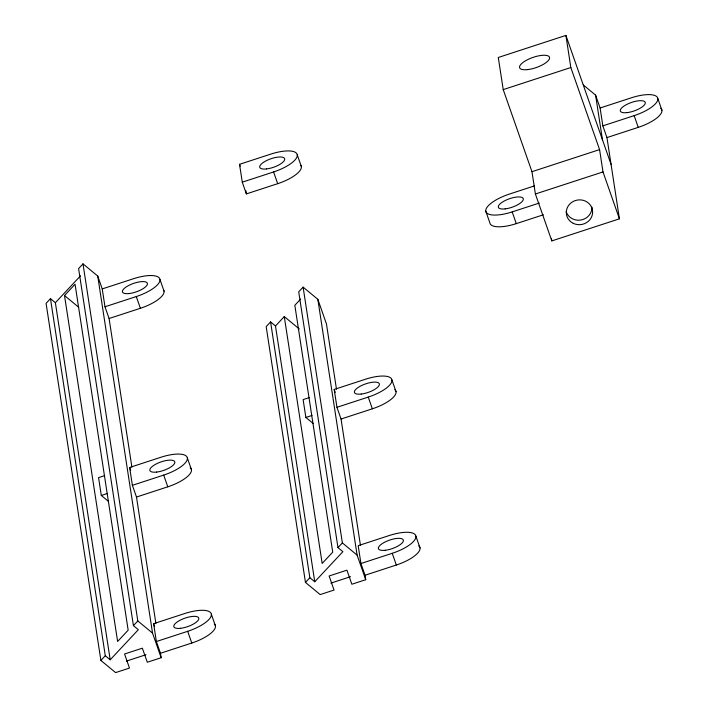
<?xml version="1.0" encoding="UTF-8"?>
<svg xmlns="http://www.w3.org/2000/svg" width="708" height="708" viewBox="0 0 708 708"><rect width="100%" height="100%" fill="white"/><g stroke="black" fill="none" stroke-linecap="round" stroke-linejoin="round"><path stroke-width="1.06" d="M131.9 467.165L109.085 318.503L104.979 306.776L102.235 288.926L97.722 276.031L82.995 263.863L78.597 268.571L133.423 625.642L138.326 629.695L110.2 659.785L55.374 302.714L50.472 298.661L46.073 303.36L100.89 660.44L115.616 672.6L129.484 668.069L124.564 653.997L142.361 648.192L147.291 662.254L161.159 657.723L160.477 653.263L156.371 641.536L153.627 623.686L184.93 613.464A26.391 8.894 -19.3 0 1 211.347 614.217L215.444 625.934M55.374 302.714L80.544 275.793M64.508 295.537L75.057 284.253L128.166 630.173L117.617 641.457L64.508 295.537L78.668 307.237M336.477 389.205L326.45 323.919L317.83 299.298L303.104 287.129L298.714 291.838L337.981 547.629L342.884 551.682L314.759 581.772L275.492 325.981L270.58 321.928L266.181 326.627L305.458 582.418L320.175 594.587L334.052 590.056L329.123 575.985L346.92 570.17L351.849 584.242L365.726 579.71L365.036 575.25L360.93 563.524L358.186 545.673L389.489 535.452A26.391 8.894 -19.3 0 1 415.906 536.195L420.012 547.921M275.492 325.981L284.28 316.573L299.263 328.954M300.688 299.024L294.829 305.29L332.725 552.16L322.175 563.444L284.28 316.573M100.89 660.44L105.288 655.732L50.472 298.661M133.423 625.642L137.812 620.943L82.995 263.863M305.458 582.418L309.847 577.719L270.58 321.928M337.981 547.629L342.371 542.93L303.104 287.129M611.066 164.371L565.904 35.4L498.29 57.481L503.22 89.615L531.965 171.69L535.39 194.001L551.815 240.906L619.42 218.825L606.951 137.591L602.844 125.865L600.11 108.005L595.587 95.111L583.321 84.978M300.962 165.477A26.391 8.894 -19.3 0 1 277.686 183.682L246.384 193.904L242.278 182.177L239.534 164.318L270.837 154.096A26.391 8.894 -19.3 0 1 297.254 154.848L301.36 166.575M503.22 89.615L570.834 67.534L565.904 35.4M242.278 182.177L273.58 171.956A26.391 8.894 -19.3 0 0 297.254 154.848M600.11 108.005L631.412 97.784A26.391 8.894 -19.3 0 1 657.82 98.536L661.927 110.262M102.235 288.926L133.538 278.704A26.391 8.894 -19.3 0 1 159.946 279.456L164.052 291.174M602.844 125.865L634.147 115.643A26.391 8.894 -19.3 0 0 657.82 98.536M606.951 137.591L638.253 127.36A26.391 8.894 -19.3 0 0 660.714 108.227M104.979 306.776L136.281 296.555A26.391 8.894 -19.3 0 0 159.946 279.456M531.965 171.69L599.579 149.609L570.834 67.534M109.085 318.503L140.388 308.281A26.391 8.894 -19.3 0 0 163.663 290.085M534.487 185.877L509.441 194.054A26.391 8.894 -19.3 0 0 485.768 211.161L489.874 222.878A26.391 8.894 -19.3 0 0 516.291 223.631L543.417 214.772M535.39 194.001L603.004 171.929L599.579 149.609M485.768 211.161A26.391 8.894 -19.3 0 0 512.185 211.904L539.31 203.046M309.246 397.604L303.121 399.604L305.865 417.454L313.148 423.473M360.452 545.408L341.052 419.03L336.946 407.304L334.203 389.444L365.505 379.223A26.391 8.894 -19.3 0 1 391.922 379.975L396.029 391.701M104.687 475.617L98.562 477.617L101.297 495.467L108.59 501.485M155.893 623.429L136.494 497.043L132.387 485.316L129.644 467.466L160.946 457.244A26.391 8.894 -19.3 0 1 187.363 457.988L191.461 469.714M305.865 417.454L311.989 415.454M336.946 407.304L368.249 397.082A26.391 8.894 -19.3 0 0 391.922 379.975M101.297 495.467L107.421 493.467M132.387 485.316L163.69 475.095A26.391 8.894 -19.3 0 0 187.363 457.988M341.052 419.03L372.355 408.808A26.391 8.894 -19.3 0 0 394.816 389.666M136.494 497.043L167.796 486.821A26.391 8.894 -19.3 0 0 190.257 467.687M360.93 563.524L392.232 553.302A26.391 8.894 -19.3 0 0 415.906 536.195M330.946 583.1L350.557 576.693M156.371 641.536L187.673 631.315A26.391 8.894 -19.3 0 0 211.347 614.217M365.036 575.25L396.338 565.028A26.391 8.894 -19.3 0 0 418.8 545.886M126.387 661.113L145.998 654.714M160.477 653.263L191.779 643.041A26.391 8.894 -19.3 0 0 214.241 623.907M342.371 542.93L357.098 555.09L365.726 579.71M309.847 577.719L314.759 581.772M137.812 620.943L152.539 633.102L161.159 657.723M105.288 655.732L110.2 659.785M634.147 115.643L638.253 127.36M603.004 171.929L619.42 218.825M512.185 211.904L516.291 223.631M368.249 397.082L372.355 408.808M273.58 171.956L277.686 183.682M392.232 553.302L396.338 565.028M334.203 389.444L335.229 392.382M239.534 164.318L240.224 166.274M136.281 296.555L140.388 308.281M163.69 475.095L167.796 486.821M187.673 631.315L191.779 643.041M129.644 467.466L130.67 470.395M153.627 623.686L154.654 626.615M595.587 95.111L602.446 139.75M551.488 238.791L551.815 240.906M317.83 299.298L357.098 555.09M245.897 190.753L246.384 193.904M97.722 276.031L152.539 633.102M591.941 207.143A13.195 12.399 -8.7 0 1 580.958 220.02A13.195 12.399 -8.7 0 1 566.179 211.674M385.196 550.284A13.195 4.452 -19.3 0 0 403.383 540.284A13.195 4.452 -19.3 0 0 384.01 542.558A13.195 4.452 -19.3 0 0 385.196 550.284M361.213 394.064A13.195 4.452 -19.3 0 0 379.399 384.063A13.195 4.452 -19.3 0 0 360.027 386.329A13.195 4.452 -19.3 0 0 361.213 394.064M527.761 69.596A15.833 5.337 -19.3 0 0 549.585 57.605A15.833 5.337 -19.3 0 0 526.336 60.322A15.833 5.337 -19.3 0 0 527.761 69.596M573.276 223.347A13.195 12.399 -8.7 0 0 592.631 211.603A13.195 12.399 -8.7 0 0 572.471 201.877A13.195 12.399 -8.7 0 0 573.276 223.347M627.111 112.625A13.195 4.452 -19.3 0 0 645.298 102.625A13.195 4.452 -19.3 0 0 625.925 104.89A13.195 4.452 -19.3 0 0 627.111 112.625M505.14 208.887A13.195 4.452 -19.3 0 0 523.336 198.886A13.195 4.452 -19.3 0 0 503.954 201.161A13.195 4.452 -19.3 0 0 505.14 208.887M156.654 472.077A13.195 4.452 -19.3 0 0 174.841 462.076A13.195 4.452 -19.3 0 0 155.459 464.351A13.195 4.452 -19.3 0 0 156.654 472.077M129.237 293.537A13.195 4.452 -19.3 0 0 147.432 283.545A13.195 4.452 -19.3 0 0 128.051 285.811A13.195 4.452 -19.3 0 0 129.237 293.537M180.637 628.297A13.195 4.452 -19.3 0 0 198.824 618.305A13.195 4.452 -19.3 0 0 179.443 620.571A13.195 4.452 -19.3 0 0 180.637 628.297M266.544 168.938A13.195 4.452 -19.3 0 0 284.731 158.937A13.195 4.452 -19.3 0 0 265.358 161.203A13.195 4.452 -19.3 0 0 266.544 168.938"/></g></svg>
